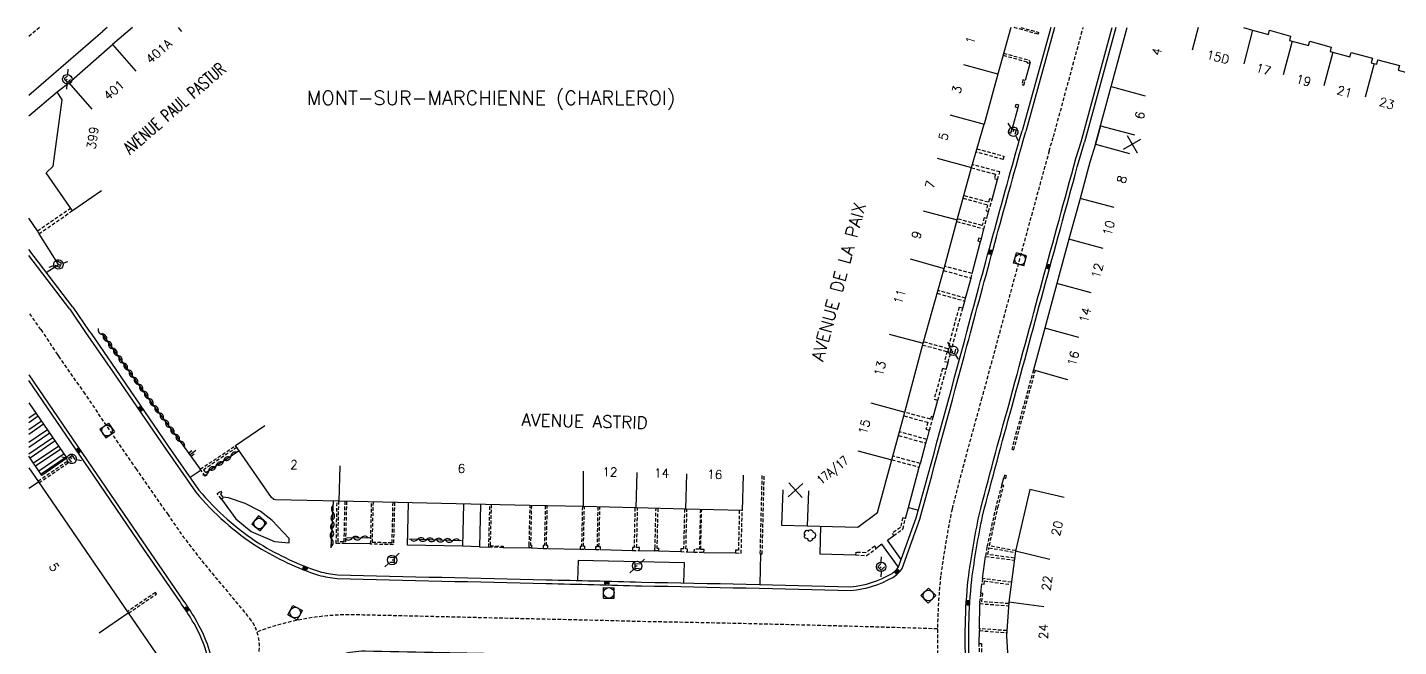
# Model space of a CAD drawing. Extents: x 154000 to 155000, y 119999 to 121001.
# Drawn here: x 153999.8 to 154193.8, y 120912.4 to 121000 of the extents above; entities that cross this region are included whole.
import ezdxf
from ezdxf.enums import TextEntityAlignment as Align

# ---------------------------------------------------------------- set-up
doc = ezdxf.new("R2010")
doc.units = 0
doc.header["$MEASUREMENT"] = 0
doc.linetypes.add('DASHED', pattern=[0.75, 0.5, -0.25])
doc.layers.get('0').update_dxf_attribs({"linetype": 'CONTINUOUS'})
for name, color, linetype in [('W0001', 6, 'DASHED'), ('W0008', 7, 'CONTINUOUS'), ('W0100', 7, 'CONTINUOUS'), ('W0112', 1, 'DASHED'), ('W0211', 2, 'CONTINUOUS'), ('W0300', 7, 'CONTINUOUS'), ('W0310', 3, 'CONTINUOUS'), ('W0334', 7, 'CONTINUOUS'), ('W0400', 7, 'CONTINUOUS'), ('W0420', 7, 'CONTINUOUS'), ('W0471', 7, 'CONTINUOUS'), ('W0980', 7, 'CONTINUOUS'), ('W0989', 7, 'CONTINUOUS'), ('W0991', 7, 'CONTINUOUS'), ('W1102', 7, 'CONTINUOUS')]:
    doc.layers.add(name, color=color, linetype=linetype)
doc.styles.get("Standard").update_dxf_attribs({"font": 'romans.shx'})

# ---------------------------------------------------------------- blocks, each defined once
blk = doc.blocks.new('T471')
for p, q in [((-0.333334, 0.333334), (-0.333334, -0.333334)), ((-0.333334, 0.333334), (0.333334, 0.333334)), ((-0.333334, 0), (0, 0)), ((0.500001, 0.500001), (1.000002, 1.000002)), ((-0.500001, -0.500001), (-1.000002, -1.000002)), ((-0.333334, -0.333334), (0.333334, -0.333334))]:
    blk.add_line(p, q)
blk.add_ellipse((0, 0), major_axis=(0.471405, 0.471405), ratio=1, start_param=5.4977871438, end_param=11.780972451)
blk = doc.blocks.new('t991o')
at = {"color": 0, "linetype": 'Continuous'}
for p, q in [((-1, 1), (1, -1)), ((-1, -1), (1, 1))]:
    blk.add_line(p, q, dxfattribs=at)
blk = doc.blocks.new('T420')
for p, q in [((0.75, 0.75), (-0.75, 0.75)), ((-0.75, 0.75), (-0.75, -0.75)), ((0.75, 0.75), (0.75, -0.75)), ((0.75, -0.75), (-0.75, -0.75))]:
    blk.add_line(p, q)
blk.add_ellipse((0, 0), major_axis=(-0.53, 0.53), ratio=1, start_param=3.926991, end_param=10.210176)
blk = doc.blocks.new('T400')
for p, q in [((-0.15, 0.3), (0.15, 0.3)), ((-0.15, -0.25), (-0.15, 0.3)), ((-0.15, 0.15), (0.15, 0.15)), ((-0.15, 0), (0.15, 0)), ((0.15, 0.3), (0.15, -0.25)), ((-0.15, -0.15), (0.15, -0.15)), ((-0.15, -0.25), (-0.15, -0.3)), ((-0.15, -0.3), (0.15, -0.3)), ((0.15, -0.3), (0.15, -0.25))]:
    blk.add_line(p, q)
blk = doc.blocks.new('T300')
for p, q in [((-0.8, 0.51), (-0.86, 0.34)), ((-0.86, 0.34), (-0.86, 0.17)), ((-0.86, 0.17), (-0.74, 0.06)), ((-0.69, 0.63), (-0.8, 0.51)), ((-0.8, -0.06), (-0.74, 0.06)), ((-0.74, 0.06), (-0.69, 0.11)), ((-0.57, 0.69), (-0.69, 0.63)), ((-0.46, 0.69), (-0.57, 0.69)), ((-0.29, 0.63), (-0.46, 0.69)), ((-0.29, 0.63), (-0.17, 0.74)), ((-0.23, 0.57), (-0.29, 0.63)), ((-0.17, 0.74), (-0.06, 0.8)), ((-0.06, 0.8), (0.06, 0.8)), ((0.06, 0.8), (0.23, 0.74)), ((0.23, 0.74), (0.34, 0.63)), ((0.34, 0.63), (0.4, 0.51)), ((0.46, 0.46), (0.34, 0.46)), ((0.4, 0.51), (0.4, 0.46)), ((0.57, 0.4), (0.46, 0.46)), ((0.57, 0.4), (0.69, 0.29)), ((0.69, 0.29), (0.74, 0.17)), ((0.74, 0.06), (0.69, -0.17)), ((0.74, 0.17), (0.74, 0.06)), ((-0.8, -0.17), (-0.8, -0.06)), ((-0.8, -0.23), (-0.8, -0.17)), ((-0.74, -0.34), (-0.8, -0.23)), ((-0.69, -0.4), (-0.74, -0.34)), ((-0.51, -0.46), (-0.69, -0.4)), ((-0.4, -0.46), (-0.51, -0.46)), ((-0.4, -0.46), (-0.34, -0.46)), ((-0.34, -0.46), (-0.34, -0.4)), ((-0.34, -0.51), (-0.34, -0.46)), ((-0.29, -0.63), (-0.34, -0.51)), ((-0.17, -0.74), (-0.29, -0.63)), ((-0.06, -0.8), (-0.17, -0.74)), ((0.06, -0.8), (-0.06, -0.8)), ((0.17, -0.74), (0.06, -0.8)), ((0.23, -0.69), (0.17, -0.74)), ((0.29, -0.46), (0.23, -0.46)), ((0.29, -0.63), (0.23, -0.69)), ((0.46, -0.4), (0.29, -0.46)), ((0.34, -0.51), (0.29, -0.63)), ((0.34, -0.51), (0.34, -0.46)), ((0.57, -0.34), (0.46, -0.4)), ((0.63, -0.29), (0.57, -0.34)), ((0.69, -0.17), (0.63, -0.29))]:
    blk.add_line(p, q)
blk = doc.blocks.new('t211o')
at = {"color": 0, "linetype": 'Continuous'}
for p, q in [((-0.29, 0.5), (-0.29, 0)), ((0, 1), (0, 0)), ((0.29, 0.5), (0.29, 0))]:
    blk.add_line(p, q, dxfattribs=at)
blk = doc.blocks.new('t310o')
at = {"color": 0, "linetype": 'Continuous'}
for centre, start, end in [((-0.5, 0.38), 216.8699, 323.1304), ((0.5, -0.37), 36.8699, 143.1303)]:
    blk.add_arc(centre, 0.625, start, end, dxfattribs=at)

msp = doc.modelspace()

# ---------------------------------------------------------------- linework, layer by layer
at = {"layer": 'W0001'}
msp.add_line((154001.71, 120957.23), (154000, 120959.67), dxfattribs=at)
for points in [[(154001.52, 121000), (154000, 120998.69)], [(154144.95, 120984.54), (154149.16, 121000)]]:
    msp.add_lwpolyline(points, dxfattribs=at)
for points in [[(154188.48, 120521), (154188.22, 120522.69, -0.002237), (154180.21, 120565.86, 0.005874), (154172.96, 120603.72, -0.001715), (154168.08, 120629.83), (154167.48, 120632.44), (154164.94, 120649.74, -0.000154), (154161.58, 120673.05, -0.000048), (154158.46, 120694.57, -0.00056), (154152.46, 120736.62), (154150.41, 120749.38), (154149.52, 120757.23), (154147.34, 120773.4, -0.006992), (154143.76, 120798.73, 0.002431), (154138.54, 120834.8, 0.000993), (154131.93, 120882.34), (154130.04, 120896.03, -0.01935), (154128.67, 120908.89, -0.040177), (154128.99, 120922.32, -0.01689), (154130.6, 120931.84, -0.005976), (154134.83, 120947.58, -0.001183), (154144.34, 120982.51), (154144.95, 120984.54)], [(154001.71, 120957.23), (154003.93, 120953.88), (154004.2, 120953.47), (154007.72, 120948.41), (154015.12, 120937.58), (154019.61, 120931.14, 0.02483), (154024.94, 120923.95, 0.002953), (154031.26, 120916.37, -0.256826), (154032.26, 120910.23, 0.081728), (154031.37, 120899.9, 0.000785), (154033.56, 120882.94, 0.000436), (154041.1, 120824.3, -0.001067), (154043.64, 120804.56), (154044.19, 120799.99, -0.093553), (154044.01, 120794.94, -0.014146), (154039.4, 120779.8, -0.000277), (154028.57, 120745.29, -0.001613), (154018.89, 120714.65, -0.001956), (154007.66, 120679.06, -0.001752), (154001.73, 120660.01), (154000, 120654.53)]]:
    msp.add_lwpolyline(points, format="xyb", dxfattribs=at)
at = {"layer": 'W0001', "flags": 128}
msp.add_lwpolyline([(154128.54, 120914.88, 0.003371), (154086.56, 120915.91, 0.001895), (154073.08, 120916.24, 0.000416), (154045.59, 120916.88, 0.089817), (154032.29, 120914.45)], format="xyb", dxfattribs=at)
at = {"layer": 'W0008'}
for points in [[(154000, 120990.42), (154010.46, 120999.46)], [(154011.09, 121000), (154010.46, 120999.46)], [(154145.11, 121000), (154141.04, 120985.26)], [(154148.85, 120983.83), (154153.25, 121000)], [(154073.19, 120921.3), (154073.19, 120921.3)]]:
    msp.add_lwpolyline(points, dxfattribs=at)
for points in [[(154005.81, 120960.11), (154008.11, 120956.7), (154008.36, 120956.36), (154011.89, 120951.28), (154019.29, 120940.45), (154023.64, 120934.21, 0.076219), (154032.4, 120926.47, 0.056413), (154040.96, 120922.48, 0.026193), (154043.62, 120921.99, -0.000447), (154073.19, 120921.3, -0.00189), (154086.68, 120920.97, -0.002375), (154116.31, 120920.3, 0.108621), (154122.21, 120922.17, 0.12906), (154123.53, 120923.44), (154126.04, 120930.43, 0.001635), (154132.72, 120954.94, -0.003219), (154140.67, 120983.99), (154141.04, 120985.26)], [(154005.81, 120960.11), (154000, 120967.73, -0.135908)], [(154000, 120950.84), (154009.63, 120936.74), (154016.67, 120926.43), (154021.78, 120918.96, -0.028603), (154023.53, 120916.28, -0.107249), (154026.13, 120908.93, 0.001226), (154029.54, 120882.42, 0.000436), (154037.08, 120823.78, -0.001067), (154039.61, 120804.06), (154040.17, 120799.44, -0.092862), (154040.07, 120795.91, -0.014091), (154035.54, 120781.05, -0.000277), (154024.7, 120746.51, -0.001614), (154015.02, 120715.87, -0.001958), (154003.79, 120680.27, -0.001125), (154000, 120668.06, -0.001125)], [(154045.89, 120787.39, 0.029028), (154048.24, 120795.27, 0.100219), (154048.38, 120797.43), (154048, 120800.96, -0.000058), (154043.14, 120838.85, -0.000692), (154038.65, 120874.39, -0.003028), (154035.4, 120900.42, -0.041946), (154035.45, 120901.8, -0.189993), (154040.93, 120909.98, -0.129495), (154047.56, 120911.77, 0.0004), (154066.79, 120911.39, 0.003226), (154084.02, 120911.07, -0.000734), (154113.43, 120910.38), (154118.7, 120910.25, -0.104254), (154121.52, 120909.44, -0.159992), (154124.52, 120904.87), (154125.29, 120901.4, 0.000243), (154129.49, 120871.09, -0.003529), (154131.93, 120853.64, -0.000506), (154137.31, 120815, 0.00036), (154141.57, 120784.69)]]:
    msp.add_lwpolyline(points, format="xyb", dxfattribs=at)
at = {"layer": 'W0008', "flags": 128}
msp.add_lwpolyline([(154191.46, 120521.58), (154191.25, 120523.23, 0.003133), (154183.82, 120562.12, -0.000654), (154175.29, 120607.7, -0.010358), (154169.45, 120639.77, -0.000223), (154164.58, 120673.49, -0.000048), (154161.46, 120695, -0.00056), (154155.46, 120737.07), (154152.1, 120758.03), (154151.26, 120773.81, -0.007053), (154147.65, 120799.25, 0.002431), (154142.43, 120835.36, 0.000993), (154135.82, 120882.89), (154133.93, 120896.58, -0.019339), (154132.59, 120909.14, -0.039928), (154132.89, 120921.86, -0.01661), (154134.43, 120930.96, -0.005948), (154138.62, 120946.53, -0.001184), (154148.13, 120981.47), (154148.85, 120983.83)], format="xyb", dxfattribs=at)
at = {"layer": 'W0008'}
msp.add_lwpolyline([(154025.01, 120913.34), (154025.01, 120913.34)], close=True, dxfattribs=at)
at = {"layer": 'W0100'}
msp.add_line((154137.12, 120993.57), (154135.13, 120986.33), dxfattribs=at)
for points in [[(154014.66, 121000), (154011.86, 120997.58)], [(154138.9, 121000), (154137.12, 120993.57)], [(154151.61, 120986.09), (154150.88, 120983.46), (154153.1, 120991.64), (154155.37, 121000)], [(154171.82, 121000), (154173.13, 120999.63), (154175.37, 120999), (154175.53, 120999.6), (154178.49, 120998.77), (154178.32, 120998.17), (154180.33, 120997.62), (154181.05, 120997.43), (154181.22, 120998.03), (154184.26, 120997.2), (154184.09, 120996.59), (154186.88, 120995.83), (154187.05, 120996.45), (154190.08, 120995.63), (154189.91, 120995), (154190.69, 120994.79), (154190.86, 120995.41), (154193.89, 120994.59), (154193.72, 120993.96), (154197.01, 120993.07)], [(154010.27, 120976.85), (154006.17, 120974.02), (154002.44, 120979.42), (154003.44, 120980.37), (154004.74, 120989.75), (154004.01, 120990.86), (154005.66, 120992.18), (154011.86, 120997.58)], [(154106.65, 120934.58), (154106.46, 120929.58), (154110.09, 120929.44), (154117.27, 120929.28), (154120.08, 120931.34), (154122.09, 120938.79), (154123.94, 120945.53), (154126.54, 120955.32), (154129.49, 120965.89), (154131.33, 120972.76), (154133.34, 120980.17), (154135.13, 120986.33)], [(154150.88, 120983.46), (154150.11, 120980.93), (154148.72, 120975.81), (154147.15, 120970.01), (154147.15, 120970.01), (154145.45, 120963.76), (154143.74, 120957.44), (154142.11, 120951.52), (154146.93, 120950.19)], [(154101.04, 120936.64), (154100.92, 120931.64), (154092.91, 120931.84), (154085.88, 120932.01), (154078.42, 120932.18), (154070.85, 120932.34), (154043.86, 120932.97), (154034.9, 120933.16), (154034.65, 120933.21), (154034.35, 120933.45), (154029.26, 120940.82), (154033.37, 120943.67)], [(154000, 120937.69), (154001.35, 120935.71), (154014.06, 120917.17), (154020.16, 120908.28), (154021.1, 120901.15), (154022.85, 120887.33), (154025.03, 120870.22), (154026.59, 120858.06), (154028.69, 120841.17), (154029.68, 120833.06), (154030.79, 120824.96), (154025.84, 120824.28)], [(154146.47, 120933.49), (154141.6, 120934.62), (154139.56, 120925.86), (154138.64, 120918.64), (154138.3, 120913.9), (154138.5, 120910.67), (154139, 120903.56), (154140.07, 120896.22), (154140.64, 120892.44), (154141.79, 120892.62), (154142.51, 120887.79), (154147.46, 120888.53)]]:
    msp.add_lwpolyline(points, dxfattribs=at)
at = {"layer": 'W0112'}
for points in [[(154140.32, 121000), (154142.85, 120999.3), (154142.77, 120999.05), (154139.34, 121000)], [(154137.89, 120996.34), (154141.45, 120995.39), (154141.67, 120995.05), (154141.39, 120994.88), (154141.24, 120995.1), (154137.8, 120996.02)], [(154134.11, 120982.82), (154137.95, 120981.78), (154137.83, 120981.32), (154133.98, 120982.37)], [(154133.33, 120980.15), (154136.77, 120979.21), (154136.59, 120978.61), (154137.04, 120978.47), (154137.36, 120979.54), (154133.46, 120980.59)], [(154132.16, 120975.83), (154135.64, 120974.89), (154135.41, 120974.05), (154135.78, 120973.95), (154136.26, 120975.66), (154135.89, 120975.76), (154135.74, 120975.25), (154132.26, 120976.19)], [(154006.17, 120974.02), (154001.48, 120970.79), (154001.23, 120971.22), (154005.89, 120974.42)], [(154131.27, 120972.53), (154135.12, 120971.49), (154135.51, 120972.96), (154135.14, 120973.06), (154134.85, 120971.96), (154131.37, 120972.91)], [(154129.41, 120965.6), (154133.29, 120964.52), (154133.44, 120965.17), (154129.57, 120966.2)], [(154128.51, 120962.37), (154132.42, 120961.28), (154132.53, 120961.68), (154128.62, 120962.77)], [(154126.47, 120955.05), (154129.9, 120954.14), (154129.52, 120952.74), (154130.04, 120952.6), (154132.11, 120960.25), (154131.59, 120960.39), (154130.01, 120954.53), (154126.59, 120955.49)], [(154142.11, 120951.52), (154139.04, 120940.29), (154139.33, 120940.21), (154142.39, 120951.44)], [(154123.8, 120945.01), (154127.17, 120944.12), (154126.9, 120943.13), (154127.42, 120942.99), (154127.82, 120944.5), (154127.93, 120944.85), (154127.66, 120944.93), (154127.55, 120944.57), (154123.94, 120945.53)], [(154123.04, 120942.24), (154126.91, 120941.18), (154127.07, 120941.69), (154123.18, 120942.76)], [(154029.44, 120940.56), (154024.71, 120937.4), (154025.21, 120936.69), (154024.95, 120936.5), (154024.26, 120937.48), (154029.26, 120940.82)], [(154001.3, 120935.79), (154005.39, 120938.59), (154005.57, 120938.35), (154001.47, 120935.54)], [(154122.1, 120938.82), (154125.97, 120937.76), (154126.12, 120938.28), (154122.24, 120939.34)], [(154103.71, 120936.57), (154103.43, 120925.51), (154103.75, 120925.49), (154104.03, 120936.56)], [(154139.58, 120925.95), (154135.89, 120926.65), (154137.08, 120932.04), (154137.92, 120935.16), (154137.63, 120935.24), (154136.79, 120932.11), (154135.54, 120926.45), (154135.34, 120925.13), (154139.4, 120924.61)], [(154044.94, 120932.95), (154044.8, 120926.95), (154043.49, 120926.98), (154043.61, 120932.98)], [(154044.7, 120932.95), (154044.56, 120927.2), (154043.74, 120927.22), (154043.86, 120932.97)], [(154051.73, 120932.79), (154051.59, 120926.8), (154048.36, 120926.87), (154048.5, 120932.86)], [(154051.48, 120932.79), (154051.35, 120927.05), (154048.61, 120927.11), (154048.74, 120932.86)], [(154065.41, 120932.47), (154065.26, 120926.64), (154067.11, 120926.58), (154067.1, 120926.4), (154065.07, 120926.46), (154065.23, 120932.47)], [(154071.1, 120932.34), (154070.98, 120926.75), (154071.1, 120926.75), (154071.11, 120926.35), (154070.78, 120926.34), (154070.79, 120926.74), (154070.92, 120932.34)], [(154073.07, 120932.3), (154072.94, 120926.67), (154072.76, 120926.67), (154072.76, 120926.27), (154073.43, 120926.27), (154073.42, 120926.68), (154073.22, 120926.67), (154073.35, 120932.29)], [(154078.31, 120932.18), (154078.19, 120926.56), (154078, 120926.56), (154078, 120926.16), (154078.67, 120926.16), (154078.67, 120926.57), (154078.47, 120926.56), (154078.6, 120932.18)], [(154080.5, 120932.13), (154080.38, 120926.5), (154080.19, 120926.5), (154080.19, 120926.1), (154080.86, 120926.1), (154080.86, 120926.51), (154080.66, 120926.51), (154080.79, 120932.12)], [(154085.75, 120932.01), (154085.62, 120926.39), (154085.41, 120926.39), (154085.41, 120925.98), (154086.36, 120925.98), (154086.37, 120926.38), (154085.99, 120926.38), (154086.13, 120932)], [(154088.98, 120931.93), (154088.84, 120926.32), (154089.09, 120926.31), (154089.08, 120925.91), (154088.55, 120925.92), (154088.55, 120926.32), (154088.59, 120926.32), (154088.73, 120931.94)], [(154092.76, 120931.84), (154092.63, 120926.2), (154092.23, 120926.22), (154092.22, 120925.81), (154093.17, 120925.78), (154093.19, 120926.18), (154092.96, 120926.19), (154093.1, 120931.83)], [(154095, 120931.79), (154094.86, 120926.14), (154094.11, 120926.17), (154094.1, 120925.76), (154095.5, 120925.71), (154095.52, 120926.12), (154095.05, 120926.13), (154095.19, 120931.78)], [(154100.51, 120931.65), (154100.39, 120926.01), (154099.98, 120926.03), (154099.97, 120925.62), (154100.78, 120925.59), (154100.92, 120931.64)], [(154139.44, 120924.9), (154135.69, 120925.39), (154135.83, 120926.37), (154139.54, 120925.67)], [(154139, 120921.47), (154134.92, 120921.99), (154134.83, 120921.25), (154135.13, 120921.21), (154135.18, 120921.66), (154138.96, 120921.17)], [(154014.1, 120917.1), (154018.05, 120919.81), (154017.91, 120920.01), (154013.96, 120917.31)], [(154138.62, 120918.46), (154134.81, 120918.73), (154134.97, 120919.88), (154134.67, 120919.92), (154134.5, 120918.71), (154134.52, 120918.45), (154138.6, 120918.16)], [(154138.35, 120914.63), (154134.5, 120914.91), (154134.49, 120914.63), (154138.33, 120914.35)]]:
    msp.add_lwpolyline(points, dxfattribs=at)
for points in [[(154140.95, 120992.5), (154140.63, 120992.58), (154140.46, 120991.93), (154140.78, 120991.84)], [(154140, 120989.03), (154139.89, 120988.61), (154139.57, 120988.7), (154139.69, 120989.12)], [(154138.77, 120985.79), (154139.09, 120985.7), (154138.92, 120985.04), (154138.6, 120985.12)], [(154134.64, 120969.7), (154134.76, 120970.07), (154134.39, 120970.18), (154134.27, 120969.81)], [(154129.27, 120951.75), (154128.07, 120947.4), (154128.59, 120947.25), (154129.78, 120951.61)], [(154138.22, 120936.18), (154138.31, 120936.55), (154138.02, 120936.63), (154137.93, 120936.25)], [(154027.24, 120933.24), (154026.65, 120934.02), (154027.14, 120934.39), (154027.33, 120934.13), (154027.1, 120933.96), (154027.5, 120933.43)], [(154123.64, 120930.61), (154123.31, 120929.24), (154122.13, 120928.39), (154122.35, 120928.08), (154123.65, 120929.01), (154124.02, 120930.52)], [(154119.66, 120926.58), (154118.4, 120925.64), (154116.99, 120925.72), (154116.97, 120925.34), (154118.51, 120925.25), (154119.89, 120926.27)], [(154134.45, 120912.83), (154134.76, 120912.83), (154134.8, 120910.11), (154134.82, 120909.77), (154135.11, 120909.43), (154134.92, 120909.28), (154134.59, 120909.68), (154134.57, 120909.92), (154134.47, 120909.91), (154134.46, 120910.15), (154134.52, 120910.15)]]:
    msp.add_lwpolyline(points, close=True, dxfattribs=at)
at = {"layer": 'W0211'}
msp.add_lwpolyline([(154024.29, 120937.5), (154021.44, 120941.42)], dxfattribs=at)
at = {"layer": 'W0310'}
for points in [[(154021.44, 120941.42), (154017.94, 120946.14), (154010.32, 120956.73)], [(154029.76, 120940.1), (154025.03, 120936.97)], [(154042.78, 120926.35), (154043.12, 120932.99)], [(154048.24, 120927.76), (154044.92, 120927.7)], [(154061.23, 120927.34), (154053.78, 120927.59)]]:
    msp.add_lwpolyline(points, dxfattribs=at)
at = {"layer": 'W0334'}
for points in [[(154144.6, 121000), (154140.54, 120985.35)], [(154153.77, 121000), (154149.35, 120983.74)], [(154141.67, 120995.05), (154140.95, 120992.5)], [(154000, 120987.47), (154004.01, 120990.86)], [(154139.89, 120988.61), (154139.09, 120985.7)], [(154001.23, 120971.22), (154000, 120973)], [(154002.46, 120965.32), (154004.19, 120966.45), (154001.48, 120970.79)], [(154000, 120946.89), (154005.4, 120939.04), (154001.85, 120936.61), (154000, 120939.3)], [(154024.36, 120937.34), (154022.81, 120936.32)], [(154027.24, 120933.24), (154029.29, 120930.46), (154031.45, 120928.66), (154034.74, 120927.24), (154036.81, 120927.07), (154036.84, 120927.66), (154034.41, 120930.22), (154032.74, 120931.55), (154030.6, 120932.62), (154028.27, 120933.43), (154027.44, 120933.5)], [(154063.92, 120932.5), (154063.78, 120926.47), (154061.38, 120926.58), (154053.55, 120926.72), (154053.69, 120932.74)], [(154124.02, 120930.52), (154124.43, 120932.05), (154125.84, 120931.7)], [(154111.98, 120929.4), (154111.89, 120925.49), (154116.97, 120925.34)], [(154048.27, 120926.9), (154044.8, 120926.95)], [(154123.02, 120923.62), (154120.69, 120926.87), (154119.89, 120926.27)], [(154123.41, 120924.68), (154121.48, 120927.44), (154122.35, 120928.08)], [(154092.67, 120921.38), (154092.77, 120924.24), (154077.71, 120924.56), (154077.64, 120921.73)], [(154103.53, 120925.5), (154103.41, 120921.16)]]:
    msp.add_lwpolyline(points, dxfattribs=at)
for points in [[(154006.22, 120960.39), (154008.55, 120957), (154008.8, 120956.66), (154012.32, 120951.58), (154019.72, 120940.75), (154024.06, 120934.53, 0.076029), (154032.68, 120926.92, 0.056234), (154041.11, 120922.98, 0.02568), (154043.66, 120922.51, -0.000447), (154073.21, 120921.83, -0.00189), (154086.69, 120921.5, -0.002373), (154116.3, 120920.83, 0.108121), (154121.95, 120922.63, 0.125075), (154123.05, 120923.67), (154125.53, 120930.59, 0.001634), (154132.21, 120955.08, -0.003218), (154140.16, 120984.13), (154140.54, 120985.35)], [(154152.1, 120758.03), (154152.53, 120758.05), (154152.42, 120760.21), (154152.25, 120764.75), (154152.18, 120766.08), (154151.76, 120773.86, -0.007061), (154148.15, 120799.32, 0.002431), (154142.93, 120835.43, 0.000993), (154136.33, 120882.96), (154134.43, 120896.65, -0.019337), (154133.1, 120909.17, -0.039894), (154133.39, 120921.8, -0.016573), (154134.92, 120930.85, -0.005945), (154139.11, 120946.4, -0.001184), (154148.62, 120981.34), (154149.35, 120983.74)], [(154006.22, 120960.39), (154000, 120968.55, -0.135908)], [(154000, 120669.63, 0.000993), (154003.34, 120680.42, 0.001958), (154014.57, 120716.01, 0.001614), (154024.25, 120746.65, 0.000277), (154035.09, 120781.19, 0.014084), (154039.62, 120796.02, 0.092753), (154039.7, 120799.37), (154039.15, 120804, 0.001067), (154036.61, 120823.72, -0.000436), (154029.07, 120882.36, -0.001226), (154025.67, 120908.87, 0.107346), (154023.13, 120916.04, 0.02875), (154021.39, 120918.69), (154016.29, 120926.17), (154009.24, 120936.48), (154000, 120950.01)], [(154141.1, 120784.63, -0.00036), (154136.84, 120814.94, 0.000506), (154131.46, 120853.58, 0.00353), (154129.02, 120871.03, -0.000243), (154124.82, 120901.31), (154124.05, 120904.75, 0.158268), (154121.26, 120909.04, 0.102129), (154118.68, 120909.77), (154113.41, 120909.9, 0.000734), (154084.02, 120910.59, -0.003226), (154066.78, 120910.91, -0.0004), (154047.56, 120911.29, 0.128979), (154041.19, 120909.57, 0.18916), (154035.93, 120901.72, 0.040685), (154035.87, 120900.46, 0.003026), (154039.12, 120874.45, 0.000692), (154043.62, 120838.91, 0.000058), (154048.47, 120801.01), (154048.85, 120797.49, -0.099593), (154048.7, 120795.16, -0.028971), (154046.34, 120787.23, 0.002338)]]:
    msp.add_lwpolyline(points, format="xyb", dxfattribs=at)
at = {"layer": 'W0334', "flags": 128}
for points in [[(154136.26, 120975.66), (154137.04, 120978.47)], [(154135.51, 120972.96), (154135.78, 120973.95)], [(154134.76, 120970.07), (154135.12, 120971.49)], [(154133.44, 120965.17), (154134.64, 120969.7)], [(154132.53, 120961.68), (154133.29, 120964.52)], [(154132.11, 120960.25), (154132.42, 120961.28)], [(154129.78, 120951.61), (154130.04, 120952.6)], [(154127.93, 120944.85), (154128.59, 120947.25)], [(154001.03, 120945.39), (154000, 120944.68)], [(154001.32, 120944.96), (154000, 120944.06)], [(154001.79, 120944.28), (154000, 120943.05)], [(154002.09, 120943.84), (154000, 120942.4)], [(154002.64, 120943.05), (154000, 120941.24)], [(154002.96, 120942.58), (154000, 120940.55)], [(154003.41, 120941.93), (154000, 120939.59)], [(154127.07, 120941.69), (154127.42, 120942.99)], [(154003.72, 120941.47), (154000.18, 120939.04)], [(154004.23, 120940.74), (154000.68, 120938.31)], [(154004.51, 120940.32), (154000.97, 120937.89)], [(154126.12, 120938.28), (154126.91, 120941.18)], [(154004.99, 120939.63), (154001.44, 120937.2)], [(154005.29, 120939.19), (154001.74, 120936.76)], [(154124.43, 120932.05), (154125.97, 120937.76)], [(154137.63, 120935.24), (154137.93, 120936.25)], [(154061.38, 120926.58), (154061.52, 120932.56)], [(154063.78, 120926.47), (154065.07, 120926.46)], [(154067.1, 120926.4), (154070.78, 120926.34)], [(154071.11, 120926.35), (154072.76, 120926.27)], [(154073.43, 120926.27), (154078, 120926.16)], [(154078.67, 120926.16), (154080.19, 120926.1)], [(154080.86, 120926.1), (154085.41, 120925.98)], [(154086.36, 120925.98), (154088.55, 120925.92)], [(154089.08, 120925.91), (154092.22, 120925.81)], [(154093.17, 120925.78), (154094.1, 120925.76)], [(154095.5, 120925.71), (154099.97, 120925.62)], [(154134.92, 120921.99), (154135.34, 120925.13)], [(154134.67, 120919.92), (154134.83, 120921.25)], [(154134.5, 120914.91), (154134.52, 120918.45)], [(154134.45, 120912.83), (154134.49, 120914.63)]]:
    msp.add_lwpolyline(points, dxfattribs=at)
at = {"layer": 'W1102'}
for p, q in [((154021.67, 120999.44), (154021.19, 121000)), ((154165.43, 121000), (154164.58, 120996.77)), ((154173.13, 120999.63), (154171.87, 120994.85)), ((154011.86, 120997.58), (154015.13, 120993.82)), ((154178.71, 120998.06), (154177.45, 120993.28)), ((154184.48, 120996.49), (154183.22, 120991.71)), ((154137.06, 120993.36), (154132.25, 120994.69)), ((154190.3, 120994.9), (154189.04, 120990.12)), ((154005.66, 120992.18), (154008.93, 120988.42)), ((154153.1, 120991.64), (154157.93, 120990.33)), ((154130.31, 120987.64), (154135.13, 120986.33)), ((154151.61, 120986.09), (154156.42, 120984.79)), ((154150.88, 120983.46), (154155.71, 120982.15)), ((154128.51, 120981.48), (154133.34, 120980.17)), ((154153.55, 120974.5), (154148.72, 120975.81)), ((154126.5, 120974.05), (154131.33, 120972.76)), ((154151.98, 120968.71), (154147.15, 120970.01)), ((154124.67, 120967.23), (154129.49, 120965.89)), ((154150.29, 120962.45), (154145.45, 120963.76)), ((154148.56, 120956.13), (154143.74, 120957.44)), ((154121.71, 120956.6), (154126.54, 120955.32)), ((154119.11, 120946.85), (154123.94, 120945.53)), ((154117.27, 120940.1), (154122.09, 120938.79)), ((154043.98, 120937.97), (154043.86, 120932.97)), ((154078.42, 120937.18), (154078.42, 120932.18)), ((154086, 120937.01), (154085.88, 120932.01)), ((154093.03, 120936.84), (154092.91, 120931.84)), ((154000, 120934.79), (154001.35, 120935.71)), ((154110.28, 120934.44), (154110.09, 120929.44)), ((154144.46, 120924.72), (154139.56, 120925.86)), ((154009.93, 120914.34), (154014.06, 120917.17)), ((154143.6, 120918), (154138.64, 120918.64))]:
    msp.add_line(p, q, dxfattribs=at)

# ---------------------------------------------------------------- block references
at = {"layer": 'W0211', "rotation": 306.001445494864}
msp.add_blockref('t211o', (154022.81, 120939.53), dxfattribs=at)
at = {"layer": 'W0300', "rotation": 357.8656629835}
msp.add_blockref('T300', (154110.55, 120928.09), dxfattribs=at)
at = {"layer": 'W0310'}
for p, rotation in [((154010.42, 120956.59), 125.750167167559), ((154011.15, 120955.58), 125.750167167559), ((154011.88, 120954.56), 125.750167167559), ((154012.61, 120953.55), 125.750167167559), ((154013.34, 120952.53), 125.750167167559), ((154014.07, 120951.52), 125.750167167559), ((154014.8, 120950.5), 125.750167167559), ((154015.53, 120949.49), 125.750167167559), ((154016.26, 120948.48), 125.750167167559), ((154016.99, 120947.46), 125.750167167559), ((154017.72, 120946.45), 125.750167167559), ((154018.46, 120945.44), 126.510230672793), ((154019.2, 120944.43), 126.510230672793), ((154019.95, 120943.43), 126.510230672793), ((154020.69, 120942.43), 126.510230672793), ((154021.44, 120941.42), 126.510230672793), ((154028.58, 120939.32), 213.503278302481), ((154026.5, 120937.94), 213.503278302481), ((154027.54, 120938.63), 213.503278302481), ((154025.45, 120937.25), 213.503278302481), ((154043.04, 120931.35), 87.1111214902464), ((154042.97, 120930.1), 87.1111214902464), ((154042.85, 120927.6), 87.1111214902464), ((154042.91, 120928.85), 87.1111214902464), ((154045.74, 120927.71), 181.026294415947), ((154046.99, 120927.74), 181.026294415947), ((154054.99, 120927.55), 178.1470033665506), ((154056.24, 120927.51), 178.1470033665506), ((154057.49, 120927.47), 178.1470033665506), ((154058.74, 120927.42), 178.1470033665506), ((154059.99, 120927.38), 178.1470033665506)]:
    msp.add_blockref('t310o', p, dxfattribs=dict(at, rotation=rotation))
at = {"layer": 'W0400'}
for p, rotation in [((154136.01, 120968.17), 164.8274203004125), ((154144.23, 120966.17), 344.701346990101), ((154015.8, 120945.99), 214.357532737635), ((154006.98, 120940.11), 34.32566218486399), ((154039.07, 120923.46), 247.0032327613448), ((154122.84, 120922.96), 133.9820269899118), ((154081.8, 120921.38), 88.51011014344805), ((154132.88, 120918.59), 356.577747166964), ((154022.32, 120917.68), 33.23955403724698)]:
    msp.add_blockref('T400', p, dxfattribs=dict(at, rotation=rotation))
at = {"layer": 'W0420'}
for p, rotation in [((154140.23, 120967.16), 254.701346990101), ((154011.07, 120942.95), 124.755260245133), ((154032.59, 120929.8), 320.281385002835), ((154082.05, 120919.97), 179.137297139821), ((154127.25, 120919.6), 43.98202698991179), ((154037.68, 120917.19), 151.772293173469)]:
    msp.add_blockref('T420', p, dxfattribs=dict(at, rotation=rotation))
at = {"layer": 'W0471'}
for p, rotation in [((154005.45, 120992.67), 40.83788491782009), ((154139.26, 120985.24), 255.1398941071784), ((154004.19, 120966.45), 152.1323718944621), ((154130.74, 120954.25), 75.1219947438212), ((154006.06, 120938.94), 306.052303260497), ((154051.39, 120924.62), 178.83321226836), ((154086.07, 120923.78), 358.510110143448), ((154120.58, 120923.66), 43.98202698991179)]:
    msp.add_blockref('T471', p, dxfattribs=dict(at, rotation=rotation))
at = {"layer": 'W0991'}
for p, rotation in [((154156.07, 120983.47), 344.8230596778704), ((154108.46, 120934.51), 87.87359835820271)]:
    msp.add_blockref('t991o', p, dxfattribs=dict(at, rotation=rotation))

# ---------------------------------------------------------------- texts
at = {"layer": 'W0980'}
msp.add_text('MONT-SUR-MARCHIENNE (CHARLEROI)', height=2, dxfattribs=at).set_placement((154065.39, 120989.88), align=Align.MIDDLE)
at = {"layer": 'W0989', "width": 0.7}
msp.add_text('AVENUE PAUL PASTUR', height=1.75, rotation=41.0053, dxfattribs=at).set_placement((154020.59, 120988.55), align=Align.MIDDLE)
at = {"layer": 'W0989'}
for s, rotation, p in [('AVENUE DE LA PAIX', 74.7347, (154114.57, 120964.04)), ('AVENUE ASTRID', 358.6127, (154078.61, 120944.27))]:
    msp.add_text(s, height=1.75, rotation=rotation, dxfattribs=at).set_placement(p, align=Align.MIDDLE)
at = {"layer": 'W0991'}
for s, rotation, p in [('1', 74.5226, (154133.22, 120998.19)), ('401A', 40.9277, (154018.4, 120996.61)), ('4', 75.2193, (154159.57, 120996.58)), ('15D', 345.2193, (154168.22, 120995.81)), ('17', 344.3172, (154174.66, 120994.07)), ('19', 344.7197, (154180.33, 120992.49)), ('401', 41.0348, (154012.03, 120991.12)), ('3', 74.5226, (154131.28, 120991.19)), ('21', 344.7197, (154186.13, 120990.91)), ('23', 344.2537, (154192.1, 120989.25)), ('6', 74.8231, (154157.17, 120987.56)), ('399', 82.0734, (154009.03, 120984.37)), ('5', 74.8094, (154129.41, 120984.56)), ('8', 74.8056, (154154.63, 120978.49)), ('7', 74.8094, (154127.5, 120977.76)), ('10', 74.8888, (154152.76, 120971.61)), ('9', 75.0231, (154125.58, 120970.64)), ('12', 74.8888, (154151.14, 120965.58)), ('11', 74.4128, (154123.19, 120961.91)), ('14', 74.7016, (154149.43, 120959.29)), ('16', 74.5816, (154147.74, 120953.16)), ('13', 75.122, (154120.41, 120951.72)), ('15', 74.6958, (154118.19, 120943.47)), ('2', 358.6651, (154037.5, 120938.12)), ('6', 358.6851, (154061.2, 120937.58)), ('12', 358.6909, (154082.21, 120937.09)), ('14', 358.6114, (154089.52, 120936.92)), ('16', 358.5594, (154097.04, 120936.74)), ('20', 77.1017, (154145.46, 120929.11)), ('5', 304.4137, (154003.58, 120923.62)), ('22', 82.7538, (154144.03, 120921.36)), ('24', 89.0572, (154143.54, 120914.49))]:
    msp.add_text(s, height=1.25, rotation=rotation, dxfattribs=at).set_placement(p, align=Align.MIDDLE)
at = {"layer": 'W0991', "width": 0.8}
msp.add_text('17A/17', height=1.25, rotation=38.9897, dxfattribs=at).set_placement((154113.77, 120937.27), align=Align.MIDDLE)

doc.saveas('drawing.dxf')
